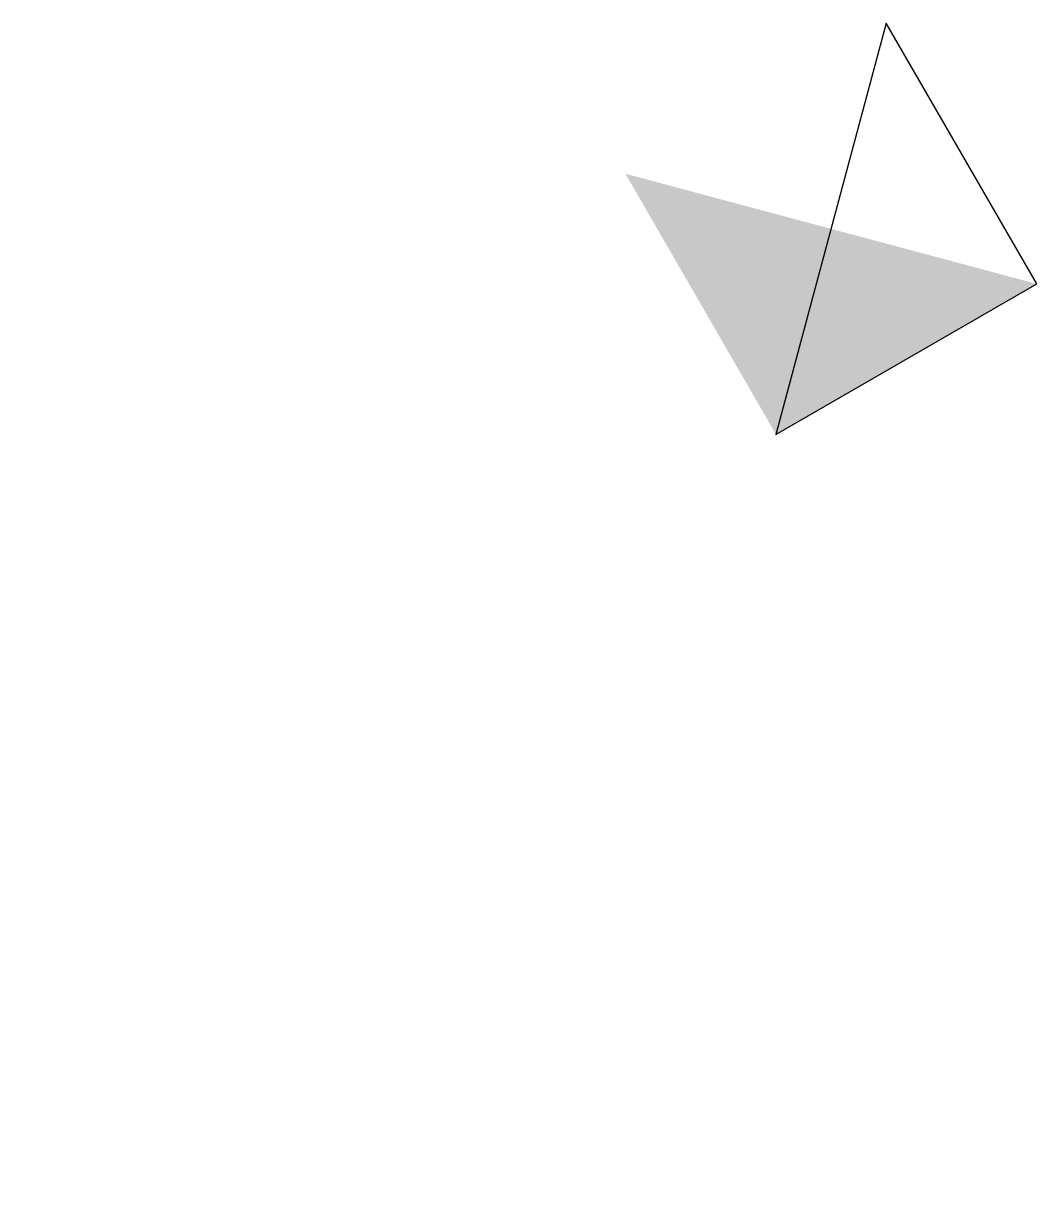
# Model space of a CAD drawing. Extents: x 0 to 6.73, y 0 to 7.73.
import ezdxf

# ---------------------------------------------------------------- set-up
doc = ezdxf.new("R2010")
doc.units = 0

# ---------------------------------------------------------------- blocks, each defined once
blk = doc.blocks.new('C')
blk.add_solid([(0, 0), (2, 0), (0, 2)])
blk.add_3dface([(0, 0, 1), (2, 0, 1), (2, 2, 1)])

msp = doc.modelspace()

# ---------------------------------------------------------------- block references
at = {"rotation": 30}
msp.add_blockref('C', (5, 5), dxfattribs=at)

doc.saveas('drawing.dxf')
